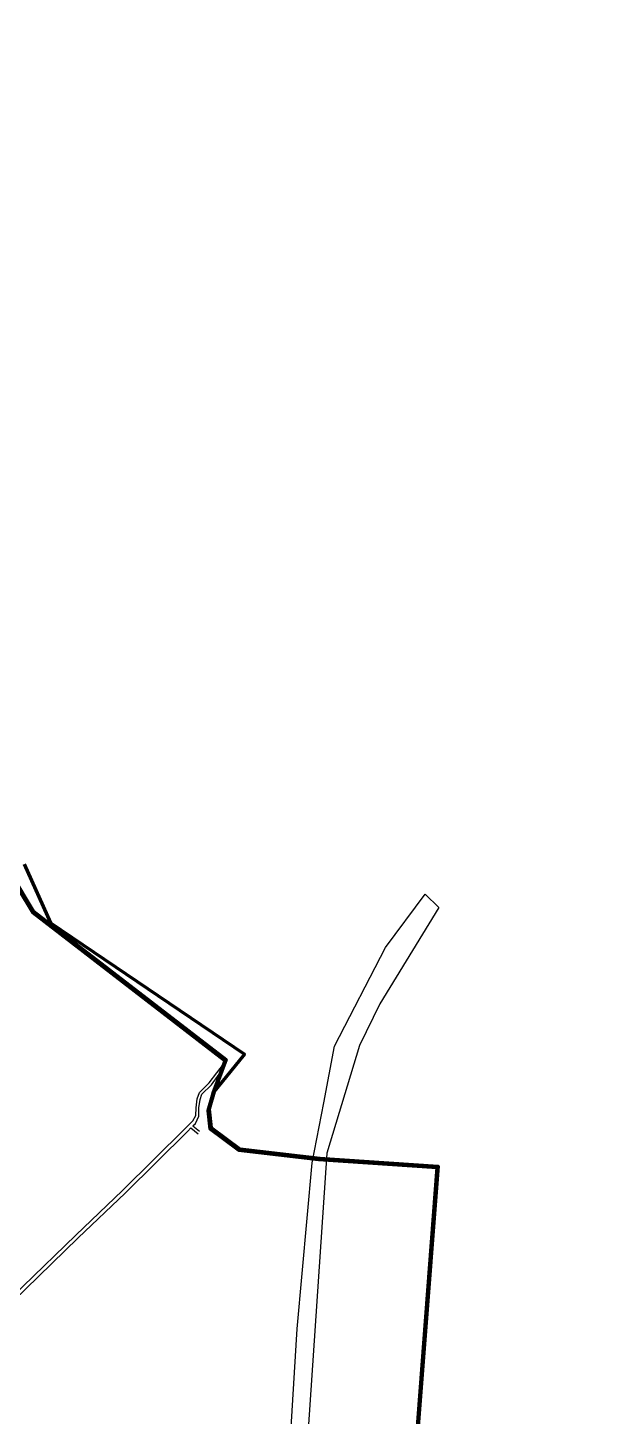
# Model space of a CAD drawing. Header units: millimetres. Extents: x 1379499 to 1411715, y 5652947 to 5671991.
# Drawn here: x 1406853 to 1408071, y 5657539 to 5660514 of the extents above; entities that cross this region are included whole.
import ezdxf

# ---------------------------------------------------------------- set-up
doc = ezdxf.new("R2010")
doc.units = ezdxf.units.MM
doc.layers.add('_5Інше', color=252, linetype='Continuous', lineweight=25)
for name, color, linetype in [('вулиці', 7, 'Continuous'), ('ВулНазва', 7, 'Continuous'), ('межа по генплану', 7, 'Continuous'), ('на область', 5, 'Continuous')]:
    doc.layers.add(name, color=color, linetype=linetype)
picture_1 = doc.add_image_def('image1.bmp', size_in_pixel=(3370, 2384))

# ---------------------------------------------------------------- blocks, each defined once
blk = doc.blocks.new('ЛвЗд')
at = {"layer": '_5Інше', "color": 204, "linetype": 'Continuous'}
for points in [[(51481.683, 25486.723), (51567.014, 25600.454)], [(51567.014, 25600.454), (51596.237, 25571.736)], [(51596.237, 25571.736), (51468.793, 25366.122)], [(51371.379, 25275.754), (51481.683, 25486.723)], [(51468.793, 25366.122), (51424.468, 25276.799)], [(51347.23, 25154.422), (51371.379, 25275.754)], [(51424.468, 25276.799), (51353.653, 25046.434)], [(51321.947, 25025.684), (51347.23, 25154.422)], [(51287.915, 24670.497), (51321.947, 25025.684)], [(51353.653, 25046.434), (51290.564, 24190.249)], [(51269.547, 24400.868), (51287.915, 24670.497)]]:
    blk.add_lwpolyline(points, dxfattribs=at)

msp = doc.modelspace()

# ---------------------------------------------------------------- linework, layer by layer
at = {"layer": 'вулиці', "color": 1}
for points in [[(1407206.9, 5658172.1), (1407213.6, 5658183.1), (1407213.9, 5658200), (1407216.5, 5658219.3), (1407221.3, 5658232.8), (1407242.2, 5658253.3), (1407274.8, 5658296.1)], [(1407212.6, 5658166.4), (1407219.5, 5658181.8), (1407219.9, 5658199.6), (1407222.3, 5658217.9), (1407226.5, 5658229.4), (1407246.7, 5658249.3), (1407263.7, 5658271.6)], [(1407202.8, 5658156.6), (1407218.7, 5658144.1)], [(1407207.1, 5658160.9), (1407212.6, 5658166.4)], [(1407207.1, 5658160.9), (1407221.2, 5658149.7)]]:
    msp.add_lwpolyline(points, dxfattribs=at)
at = {"layer": 'вулиці', "color": 7}
for points in [[(1406561.2, 5657532.1), (1406586.4, 5657557.6), (1406749.6, 5657716.4), (1406848.4, 5657811.1), (1406961.5, 5657920.9), (1407062.1, 5658017.2), (1407196.3, 5658150.1), (1407202.8, 5658156.6)], [(1406573.4, 5657559), (1406577.4, 5657559.1), (1406744.1, 5657722.1), (1406842.8, 5657816.8), (1406956, 5657926.6), (1407056.5, 5658022.9), (1407190.6, 5658155.7), (1407206.9, 5658172.1)]]:
    msp.add_lwpolyline(points, dxfattribs=at)
at = {"layer": 'межа по генплану', "color": 1, "lineweight": 70}
msp.add_lwpolyline([(1406773, 5658773.9), (1406865.7, 5658621.3), (1407278.1, 5658303.4), (1407252.5, 5658234.2), (1407241.6, 5658197), (1407245.9, 5658157.9), (1407307.3, 5658112), (1407478.8, 5658091.6), (1407732.5, 5658074.7), (1407671.2, 5657274.7)], dxfattribs=at)
at = {"layer": 'межа по генплану', "color": 5, "lineweight": 70}
msp.add_lwpolyline([(1406770.6, 5658771.1), (1406863.3, 5658618.5), (1407275.7, 5658300.6), (1407250.1, 5658231.4), (1407239.2, 5658194.2), (1407243.5, 5658155.1), (1407304.9, 5658109.2), (1407476.4, 5658088.8), (1407730.1, 5658071.9), (1407668.8, 5657271.9)], dxfattribs=at)
at = {"layer": 'межа по генплану', "color": 3, "lineweight": 70}
msp.add_lwpolyline([(1406845.7, 5658721.9), (1406901.9, 5658596.4), (1407317.4, 5658314.6), (1407250.1, 5658231.4), (1407239.2, 5658194.2), (1407243.5, 5658155.1), (1407304.9, 5658109.2), (1407476.4, 5658088.8), (1407730.1, 5658071.9), (1407668.8, 5657271.9)], dxfattribs=at)

# ---------------------------------------------------------------- block references
at = {"layer": 'ВулНазва', "color": 7, "lineweight": 9, "rotation": 0.3369352804739994}
msp.add_blockref('ЛвЗд', (1356288.9, 5632754.6), dxfattribs=at)

# ---------------------------------------------------------------- pictures from other files: only their frames are drawn
at = {"layer": 'на область', "color": 7, "lineweight": -2}
image = msp.add_image(picture_1, insert=(1395288.6, 5652947), size_in_units=(16426, 11620.1), dxfattribs=at)
image.dxf.flags = 7

doc.saveas('drawing.dxf')
